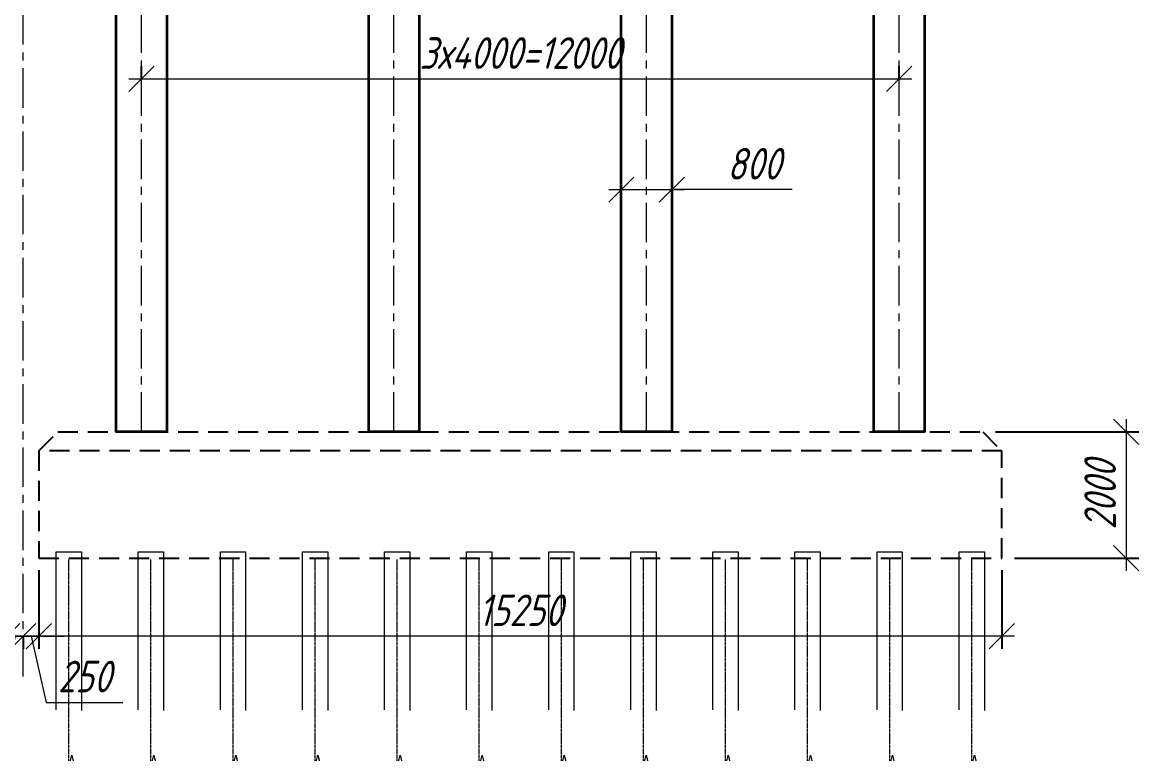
# Model space of a CAD drawing. Header units: millimetres. Extents: x 0 to 285450075, y -3000605 to 8125189010.
# Drawn here: x 6354911 to 6372592, y 71514 to 83089 of the extents above; entities that cross this region are included whole.
import ezdxf
from ezdxf import colors
from ezdxf.entities.mleader import LeaderData, LeaderLine
from ezdxf.math import Vec2, Vec3

# ---------------------------------------------------------------- set-up
doc = ezdxf.new("R2010")
doc.units = ezdxf.units.MM
for name, pattern in [('CENTER', [50.8, 31.75, -6.35, 6.35, -6.35]), ('невидимая', [9.525, 6.35, -3.175]), ('осевая', [2, 1.25, -0.25, 0.25, -0.25]), ('Штриховая', [3, 2, -1])]:
    doc.linetypes.add(name, pattern=pattern)
for name, color, linetype, lineweight in [('1-Бетон', 106, 'Continuous', 35), ('1-Оси', 1, 'CENTER', 20), ('ИС_Выноски', 3, 'Continuous', 18), ('ИС_Ось', 3, 'осевая', 18), ('ИС_ПС_Невид', 4, 'Штриховая', 18), ('ИС_Размер', 3, 'Continuous', 18), ('ИС_Тонкая', 3, 'Continuous', 18)]:
    doc.layers.add(name, color=color, linetype=linetype, lineweight=lineweight)
doc.layers.add('ИС_Невидимая', color=4, linetype='невидимая')
doc.styles.add('0', font='isocpeur.ttf', dxfattribs={"width": 0.8, "oblique": 15})
doc.styles.add('ISOCPEUR', font='isocpeur.ttf', dxfattribs={"width": 0.8, "oblique": 15, "height": 2.5})
doc.dimstyles.new('М200', dxfattribs={"dimscale": 200, "dimtxt": 2.5, "dimasz": 2, "dimexe": 1, "dimexo": 1, "dimgap": 0.8, "dimtad": 1, "dimdec": 0, "dimzin": 0, "dimdsep": 46, "dimtxsty": '0', "dimblk": 'OBLIQUE', "dimcen": 0.09, "dimdle": 1, "dimclrd": 256, "dimclre": 256, "dimclrt": 256, "dimadec": 4, "dimazin": 0, "dimtfac": 1, "dimtdec": 0, "dimtmove": 1, "dimatfit": 2, "dimfxl": 1, "dimtolj": 1, "dimtzin": 0, "dimlwd": -1, "dimarcsym": 0})

# ---------------------------------------------------------------- blocks, each defined once
blk = doc.blocks.new('*U127')
at = {"layer": '1-Бетон'}
blk.add_lwpolyline([(-400, 4759), (400, 4759), (400, -4250), (-400, -4250)], close=True, dxfattribs=at)
at = {"layer": 'ИС_Ось', "ltscale": 500}
blk.add_line((0, -4250), (0, 4759, 5778), dxfattribs=at)
blk = doc.blocks.new('*U128')
at = {"color": 0, "linetype": 'ByBlock', "lineweight": -2, "transparency": 16777216}
for p in [(0, 0), (4000, 0), (8000, 0), (12000, 0)]:
    blk.add_blockref('*U127', p, dxfattribs=at)
blk = doc.blocks.new('*U88')
at = {"color": 0, "linetype": 'ByBlock', "lineweight": -2}
for p, q in [((0, 0), (-3, 0)), ((2.16, 0), (0, 0)), ((7.82, 0), (5.66, 0)), ((7.82, 0), (10.82, 0))]:
    blk.add_line(p, q, dxfattribs=at)
blk.add_lwpolyline([(5.66, 0), (4.79, -3.5), (3.04, 3.5), (2.16, 0)], dxfattribs=at)
blk = doc.blocks.new('*U89')
at = {"color": 0, "linetype": 'ByBlock', "lineweight": -2}
for p, q in [((2.16, 0), (0, 0)), ((7.82, 0), (5.66, 0)), ((7.82, 0), (10.82, 0)), ((0, 0), (-3, 0))]:
    blk.add_line(p, q, dxfattribs=at)
blk.add_lwpolyline([(5.66, 0), (4.79, -3.5), (3.04, 3.5), (2.16, 0)], dxfattribs=at)
blk = doc.blocks.new('*U462')
at = {"layer": '1-Оси', "transparency": 33554687}
blk.add_lwpolyline([(0, -3250), (0, 3142)], dxfattribs=at)
at = {"layer": 'ИС_ПС_Невид', "ltscale": 1200}
for points in [[(-200, 3142), (-200, 3250), (200, 3250), (200, 3142)], [(200, 3142), (200, -2850), (30, -3250), (-30, -3250), (-200, -2850), (-200, 3142)]]:
    blk.add_lwpolyline(points, dxfattribs=at)
at = {"layer": 'ИС_Тонкая', "xscale": -51.12111185521757, "yscale": 51.12111185521757, "zscale": 51.12111185521757}
for name, p in [('*U88', (200, -146)), ('*U89', (200, -453))]:
    blk.add_blockref(name, p, dxfattribs=at)
blk = doc.blocks.new('*U463')
at = {"layer": 'ИС_Размер', "color": 0, "linetype": 'ByBlock', "lineweight": -2, "transparency": 16777216}
for p in [(0, 0), (1300, 0), (2600, 0), (3900, 0), (5200, 0), (6500, 0), (7800, 0), (9100, 0), (10400, 0), (11700, 0), (13000, 0), (14300, 0)]:
    blk.add_blockref('*U462', p, dxfattribs=at)
blk = doc.blocks.new('_OBLIQUE')
at = {"color": 0, "linetype": 'ByBlock', "lineweight": -2}
blk.add_line((0.5, 0.5), (-0.5, -0.5), dxfattribs=at)
blk = doc.blocks.new('*D474')
at = {"layer": 'Defpoints', "color": 0, "linetype": 'Continuous', "transparency": 16777216}
for p in [(6368798, 82193), (6356798, 82007, 0), (6368798, 82007, 0)]:
    blk.add_point(p, dxfattribs=at)
at = {"layer": 'ИС_Размер', "lineweight": -2, "transparency": 16777216}
for p, q in [((6356798, 82207), (6356798, 82393)), ((6368798, 82207), (6368798, 82393))]:
    blk.add_line(p, q, dxfattribs=at)
at = {"layer": 'ИС_Размер', "transparency": 16777216}
blk.add_line((6356598, 82193), (6368998, 82193), dxfattribs=at)
at = {"layer": 'ИС_Размер', "linetype": 'Continuous', "transparency": 16777216, "xscale": 400, "yscale": 400, "zscale": 400, "rotation": 180}
blk.add_blockref('_OBLIQUE', (6356798, 82193), dxfattribs=at)
at = {"layer": 'ИС_Размер', "linetype": 'Continuous', "transparency": 16777216, "xscale": 400, "yscale": 400, "zscale": 400}
blk.add_blockref('_OBLIQUE', (6368798, 82193), dxfattribs=at)
at = {"layer": 'ИС_Размер', "linetype": 'Continuous', "transparency": 16777216, "insert": (6362798, 82603), "char_height": 500, "attachment_point": 5, "style": '0'}
blk.add_mtext('\\A1;3х4000=12000', dxfattribs=at)
blk = doc.blocks.new('*D475')
at = {"layer": 'Defpoints', "color": 0, "linetype": 'Continuous', "transparency": 16777216}
for p in [(6364398, 80441, 0), (6365198, 80441, 0), (6365198, 80441)]:
    blk.add_point(p, dxfattribs=at)
at = {"layer": 'ИС_Размер', "transparency": 16777216}
for p, q in [((6364198, 80441), (6365398, 80441)), ((6367106, 80441), (6365198, 80441))]:
    blk.add_line(p, q, dxfattribs=at)
at = {"layer": 'ИС_Размер', "linetype": 'Continuous', "transparency": 16777216, "xscale": 400, "yscale": 400, "zscale": 400, "rotation": 180}
blk.add_blockref('_OBLIQUE', (6364398, 80441), dxfattribs=at)
at = {"layer": 'ИС_Размер', "linetype": 'Continuous', "transparency": 16777216, "xscale": 400, "yscale": 400, "zscale": 400}
blk.add_blockref('_OBLIQUE', (6365198, 80441), dxfattribs=at)
at = {"layer": 'ИС_Размер', "linetype": 'Continuous', "transparency": 16777216, "insert": (6366499, 80851), "char_height": 500, "attachment_point": 5, "style": '0'}
blk.add_mtext('\\A1;800', dxfattribs=at)
blk = doc.blocks.new('*D479')
at = {"layer": 'Defpoints', "color": 0, "linetype": 'Continuous', "transparency": 16777216}
for p in [(6355174, 74620, 0), (6370424, 74620, 0), (6355174, 73373)]:
    blk.add_point(p, dxfattribs=at)
at = {"layer": 'ИС_Размер', "lineweight": -2, "transparency": 16777216}
for p, q in [((6355174, 74420), (6355174, 73173)), ((6370424, 74420), (6370424, 73173))]:
    blk.add_line(p, q, dxfattribs=at)
at = {"layer": 'ИС_Размер', "transparency": 16777216}
blk.add_line((6370624, 73373), (6354974, 73373), dxfattribs=at)
at = {"layer": 'ИС_Размер', "linetype": 'Continuous', "transparency": 16777216, "xscale": 400, "yscale": 400, "zscale": 400, "rotation": 180}
blk.add_blockref('_OBLIQUE', (6355174, 73373), dxfattribs=at)
at = {"layer": 'ИС_Размер', "linetype": 'Continuous', "transparency": 16777216, "xscale": 400, "yscale": 400, "zscale": 400}
blk.add_blockref('_OBLIQUE', (6370424, 73373), dxfattribs=at)
at = {"layer": 'ИС_Размер', "linetype": 'Continuous', "transparency": 16777216, "insert": (6362799, 73783), "char_height": 500, "attachment_point": 5, "style": '0'}
blk.add_mtext('\\A1;15250', dxfattribs=at)
blk = doc.blocks.new('*D481')
at = {"layer": 'Defpoints', "color": 0, "linetype": 'Continuous', "transparency": 16777216}
for p in [(6370123, 76608), (6370424, 74608), (6372392, 74608)]:
    blk.add_point(p, dxfattribs=at)
at = {"layer": 'ИС_Размер', "transparency": 16777216}
blk.add_line((6372392, 76808), (6372392, 74408), dxfattribs=at)
at = {"layer": 'ИС_Размер', "lineweight": -2, "transparency": 16777216}
for p, q in [((6370323, 76608), (6372592, 76608)), ((6370624, 74608), (6372592, 74608))]:
    blk.add_line(p, q, dxfattribs=at)
at = {"layer": 'ИС_Размер', "linetype": 'Continuous', "transparency": 16777216, "xscale": 400, "yscale": 400, "zscale": 400}
for p, rotation in [((6372392, 76608), 90), ((6372392, 74608), 270)]:
    blk.add_blockref('_OBLIQUE', p, dxfattribs=dict(at, rotation=rotation))
at = {"layer": 'ИС_Размер', "linetype": 'Continuous', "transparency": 16777216, "insert": (6371982, 75608), "char_height": 500, "attachment_point": 5, "rotation": 90, "style": '0'}
blk.add_mtext('\\A1;2000', dxfattribs=at)
blk = doc.blocks.new('*D501')
at = {"layer": 'Defpoints', "color": 0, "linetype": 'Continuous', "transparency": 16777216}
for p in [(6354673, 74620, 0), (6354924, 73573), (6354924, 73373)]:
    blk.add_point(p, dxfattribs=at)
at = {"layer": 'ИС_Размер', "lineweight": -2, "transparency": 16777216}
for p, q in [((6354673, 74420), (6354673, 73173)), ((6354924, 73373), (6354924, 73173))]:
    blk.add_line(p, q, dxfattribs=at)
at = {"layer": 'ИС_Размер', "transparency": 16777216}
for p, q in [((6354673, 73373), (6354273, 73373)), ((6354799, 73373), (6354558, 72325)), ((6354673, 73373), (6354924, 73373)), ((6354673, 73373), (6354924, 73373)), ((6354924, 73373), (6355324, 73373)), ((6354558, 72325), (6353344, 72325))]:
    blk.add_line(p, q, dxfattribs=at)
at = {"layer": 'ИС_Размер', "linetype": 'Continuous', "transparency": 16777216, "xscale": 400, "yscale": 400, "zscale": 400}
blk.add_blockref('_OBLIQUE', (6354673, 73373), dxfattribs=at)
at = {"layer": 'ИС_Размер', "linetype": 'Continuous', "transparency": 16777216, "xscale": 400, "yscale": 400, "zscale": 400, "rotation": 180}
blk.add_blockref('_OBLIQUE', (6354924, 73373), dxfattribs=at)
at = {"layer": 'ИС_Размер', "linetype": 'Continuous', "transparency": 16777216, "insert": (6353951, 72735), "char_height": 500, "attachment_point": 5, "style": '0'}
blk.add_mtext('\\A1;250', dxfattribs=at)
blk = doc.blocks.new('*D502')
at = {"layer": 'Defpoints', "color": 0, "linetype": 'Continuous', "transparency": 16777216}
for p in [(6355174, 74620, 0), (6354924, 73573), (6354924, 73373)]:
    blk.add_point(p, dxfattribs=at)
at = {"layer": 'ИС_Размер', "lineweight": -2, "transparency": 16777216}
for p, q in [((6355174, 74420), (6355174, 73173)), ((6354924, 73373), (6354924, 73173))]:
    blk.add_line(p, q, dxfattribs=at)
at = {"layer": 'ИС_Размер', "transparency": 16777216}
for p, q in [((6354924, 73373), (6354524, 73373)), ((6355174, 73373), (6354924, 73373)), ((6355174, 73373), (6354924, 73373)), ((6355049, 73373), (6355289, 72325)), ((6355174, 73373), (6355574, 73373)), ((6355289, 72325), (6356503, 72325))]:
    blk.add_line(p, q, dxfattribs=at)
at = {"layer": 'ИС_Размер', "linetype": 'Continuous', "transparency": 16777216, "xscale": 400, "yscale": 400, "zscale": 400}
blk.add_blockref('_OBLIQUE', (6354924, 73373), dxfattribs=at)
at = {"layer": 'ИС_Размер', "linetype": 'Continuous', "transparency": 16777216, "xscale": 400, "yscale": 400, "zscale": 400, "rotation": 180}
blk.add_blockref('_OBLIQUE', (6355174, 73373), dxfattribs=at)
at = {"layer": 'ИС_Размер', "linetype": 'Continuous', "transparency": 16777216, "insert": (6355896, 72735), "char_height": 500, "attachment_point": 5, "style": '0'}
blk.add_mtext('\\A1;250', dxfattribs=at)
blk = doc.blocks.new('_None')

msp = doc.modelspace()

# ---------------------------------------------------------------- linework, layer by layer
at = {"layer": 'ИС_Невидимая', "ltscale": 50}
for points in [[(6370423.2577, 76307.9905), (6355172.994, 76307.9905), (6355472.6383, 76607.9868), (6370123.2577, 76607.9905)], [(6355173.3496, 74607.9905), (6370423.6133, 74607.9905), (6370423.2577, 76307.9905), (6355172.994, 76307.9905)]]:
    msp.add_lwpolyline(points, close=True, dxfattribs=at)
at = {"layer": 'ИС_Ось', "ltscale": 500}
msp.add_lwpolyline([(6354923.7145, 72736.5579), (6354923.7145, 89330.0131)], dxfattribs=at)

# ---------------------------------------------------------------- block references
at = {"color": 40, "true_color": 0xf8d731}
msp.add_blockref('*U128', (6356797.7474, 80858.361), dxfattribs=at)
at = {"layer": 'ИС_Размер'}
msp.add_blockref('*U463', (6355648.301, 71457.8421), dxfattribs=at)

# ---------------------------------------------------------------- dimensions: what is measured, and where the dimension line sits
at = {"layer": 'ИС_Размер', "linetype": 'Continuous'}
dim = msp.add_linear_dim(base=(6368797.7474, 82193.389, 3710.5191), p1=(6356797.7474, 82006.8027, 3710.5208), p2=(6368797.7474, 82006.8027, 3710.5208), text='3х4000=<>', dimstyle='М200', override={"dimrnd": 10}, dxfattribs=at)
dim.commit()
dim.dimension.update_dxf_attribs({"geometry": '*D474', "text_midpoint": (6362797.7474, 82603.389, 3710.5191)})
for base, p1, p2, picture, middle in [((6365197.7474, 80441.3048, -0.0017), (6364397.7474, 80441.3048), (6365197.7474, 80441.3048), '*D475', (6366499.3377, 80441.3048, -0.0017)), ((6354923.7145, 73372.7294), (6354673.4127, 74619.9788, 0.0017), (6354923.7145, 73572.7294), '*D501', (6354398.1004, 72324.9869))]:
    dim = msp.add_linear_dim(base=base, p1=p1, p2=p2, dimstyle='М200', dxfattribs=at)
    dim.commit()
    dim.dimension.update_dxf_attribs({"geometry": picture, "text_midpoint": middle, "dimtype": 160})
dim = msp.add_linear_dim(base=(6372392.0561, 74607.9905), p1=(6370123.2577, 76607.9905), p2=(6370423.6133, 74607.9905), angle=90, dimstyle='М200', override={"dimrnd": 10}, dxfattribs=at)
dim.commit()
dim.dimension.update_dxf_attribs({"geometry": '*D481', "text_midpoint": (6371982.0561, 75607.9905)})
dim = msp.add_linear_dim(base=(6354923.7145, 73372.7294), p1=(6355174.0163, 74619.9788, 0.0017), p2=(6354923.7145, 73572.7294), angle=180, dimstyle='М200', dxfattribs=at)
dim.commit()
dim.dimension.update_dxf_attribs({"geometry": '*D502', "text_midpoint": (6355449.3286, 72324.9869), "dimtype": 160})
dim = msp.add_linear_dim(base=(6355174.0163, 73372.7294), p1=(6370424.28, 74619.9788, 0.0017), p2=(6355174.0163, 74619.9788, 0.0017), angle=180, dimstyle='М200', dxfattribs=at)
dim.commit()
dim.dimension.update_dxf_attribs({"geometry": '*D479', "text_midpoint": (6362799.1482, 73782.7294)})

# ---------------------------------------------------------------- leaders
at = {"layer": 'ИС_Выноски'}
ml = msp.add_multileader_mtext('Standard', dxfattribs=at)
ml.set_content('Ось ростверка опоры ОК1 ПК69+83,01', color=256, style='ISOCPEUR')
ml.set_leader_properties(color=256, linetype='ByLayer')
ml.set_arrow_properties(name='NONE')
ml.build(insert=Vec2(0, 0))
ml.multileader.update_dxf_attribs({"text_left_attachment_type": 6, "text_right_attachment_type": 6, "dogleg_length": 0.36, "arrow_head_size": 600, "scale": 200})
ctx = ml.context
ctx.base_point, ctx.scale, ctx.char_height, ctx.arrow_head_size, ctx.landing_gap_size, ctx.plane_origin, ctx.plane_x_axis, ctx.plane_y_axis = Vec3(6370201.9363, -251024.0466), 200, 1200, 600, 125, Vec3(6377197.6128, -228901.5211), Vec3(0, 1), Vec3(-1, 0)
ctx.left_attachment, ctx.right_attachment, ctx.text_align_type = 6, 6, 1
notes = []
notes.append((ctx, [(1, (1, 1, 0), (6370201.9363, -237619.4659), (0, -1), 161.0417, [(1, [(6370201.9363, -235737.3594)], 0, [])])]))
ctx.mtext.insert, ctx.mtext.text_direction, ctx.mtext.rotation, ctx.mtext.width, ctx.mtext.alignment, ctx.mtext.flow_direction = Vec3(6368761.9363, -244402.2771), Vec3(0, 1), 1.5707963268, 14528.78159, 2, 5
ml = msp.add_multileader_mtext('Standard', dxfattribs=at)
ml.set_content('Ось ростверка опоры ОК1 ПК69+83,01', color=256, style='ISOCPEUR')
ml.set_leader_properties(color=256, linetype='ByLayer')
ml.set_arrow_properties(name='NONE')
ml.build(insert=Vec2(0, 0))
ml.multileader.update_dxf_attribs({"text_left_attachment_type": 6, "text_right_attachment_type": 6, "dogleg_length": 0.36, "arrow_head_size": 600, "scale": 200})
ctx = ml.context
ctx.base_point, ctx.scale, ctx.char_height, ctx.arrow_head_size, ctx.landing_gap_size, ctx.plane_origin, ctx.plane_x_axis, ctx.plane_y_axis = Vec3(6370201.9363, -378828.8653), 200, 1200, 600, 125, Vec3(6377197.6128, -356706.3398), Vec3(0, 1), Vec3(-1, 0)
ctx.left_attachment, ctx.right_attachment, ctx.text_align_type = 6, 6, 1
notes.append((ctx, [(1, (1, 1, 0), (6370201.9363, -365424.2846), (0, -1), 161.0417, [(1, [(6370201.9363, -363542.1781)], 0, [])])]))
ctx.mtext.insert, ctx.mtext.text_direction, ctx.mtext.rotation, ctx.mtext.width, ctx.mtext.alignment, ctx.mtext.flow_direction = Vec3(6368761.9363, -372207.0958), Vec3(0, 1), 1.5707963268, 14528.78159, 2, 5
for ctx, leaders in notes:
    for number, flags, end, landing, length, lines in leaders:
        leader = LeaderData()
        leader.index, (leader.has_last_leader_line, leader.has_dogleg_vector, leader.attachment_direction) = number, flags
        leader.last_leader_point, leader.dogleg_vector, leader.dogleg_length = Vec3(end), Vec3(landing), length
        for number, points, colour, breaks in lines:
            line = LeaderLine()
            line.index, line.vertices, line.color, line.breaks = number, Vec3.list(points), colors.encode_raw_color(colour), breaks
            leader.lines.append(line)
        ctx.leaders.append(leader)

doc.saveas('drawing.dxf')
